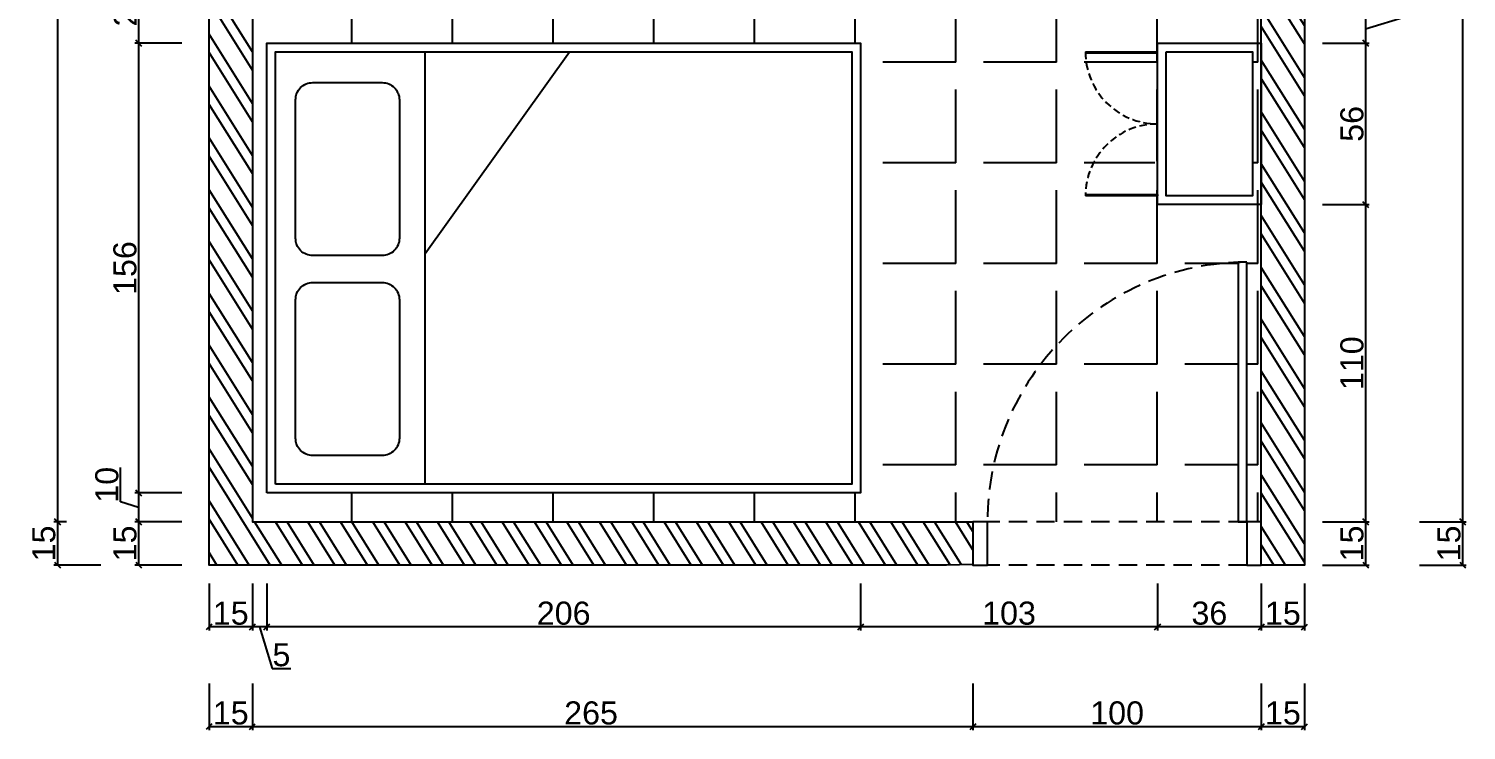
# Model space of a CAD drawing. Header units: centimetres. Extents: x 2919 to 3836, y 3691 to 4730.
# Drawn here: x 3337.6 to 3836.3, y 3690.8 to 3934.1 of the extents above; entities that cross this region are included whole.
import ezdxf

# ---------------------------------------------------------------- set-up
doc = ezdxf.new("R2010")
doc.units = ezdxf.units.CM
doc.linetypes.add('DASHED', pattern=[19.05, 12.7, -6.35])
doc.linetypes.add('DASHED2', pattern=[9.525, 6.35, -3.175])
for name, color, linetype in [('Duvar', 146, 'Continuous'), ('Hatch', 253, 'Continuous'), ('Kapı', 228, 'Continuous'), ('Tefriş', 7, 'Continuous'), ('Ölçüler', 8, 'Continuous')]:
    doc.layers.add(name, color=color, linetype=linetype)
doc.styles.get("Standard").update_dxf_attribs({"font": 'arial.ttf'})
doc.dimstyles.new('Ölçü01', dxfattribs={"dimtxt": 8, "dimasz": 2, "dimexe": 1.25, "dimexo": 0.625, "dimtad": 1, "dimtxsty": 'Standard', "dimblk": 'OBLIQUE', "dimcen": 2.5, "dimclrd": 256, "dimclrt": 7, "dimadec": 0, "dimazin": 0, "dimtfac": 1, "dimtmove": 0, "dimatfit": 3, "dimldrblk": 'OBLIQUE', "dimfxl": 15, "dimfxlon": 1, "dimarcsym": 0})

# ---------------------------------------------------------------- blocks, each defined once
blk = doc.blocks.new('Yatak_2Kişilik')
at = {"layer": 'Tefriş'}
blk.add_line((83, 151), (153, 101), dxfattribs=at)
for points in [[(0, 206), (156, 206), (156, 0), (0, 0)], [(3, 203), (153, 203), (153, 3), (3, 3)], [(153, 3), (3, 3), (3, 151), (153, 151)]]:
    blk.add_lwpolyline(points, close=True, dxfattribs=at)
for points in [[(19, 196), (67, 196, -0.414214), (73, 190), (73, 166, -0.414214), (67, 160), (19, 160, -0.414214), (13, 166), (13, 190, -0.414214)], [(88.33, 196), (136.33, 196, -0.414214), (142.33, 190), (142.33, 166, -0.414214), (136.33, 160), (88.33, 160, -0.414214), (82.33, 166), (82.33, 190, -0.414214)]]:
    blk.add_lwpolyline(points, format="xyb", close=True, dxfattribs=at)
blk = doc.blocks.new('Dolap_inceuzun')
at = {"layer": 'Tefriş'}
for p, q in [((-36, 28), (-36, 56)), ((-61, 53), (-36, 53)), ((-36, 52.5), (-61, 52.5)), ((-36, 3), (-36, 28)), ((-61, 3.5), (-36, 3.5)), ((-36, 3), (-61, 3)), ((-36, 3.5), (-36, 3))]:
    blk.add_line(p, q, dxfattribs=at)
for points in [[(-36, 56), (0, 56), (0, 0), (-36, 0)], [(-33, 53), (-3, 53), (-3, 3), (-33, 3)]]:
    blk.add_lwpolyline(points, close=True, dxfattribs=at)
at = {"layer": 'Tefriş', "linetype": 'DASHED2', "ltscale": 0.4}
for centre, start, end in [((-36, 53), 180, 270), ((-36, 3), 90, 180)]:
    blk.add_arc(centre, 25, start, end, dxfattribs=at)
blk = doc.blocks.new('_Oblique')
at = {"color": 0, "linetype": 'ByBlock', "lineweight": -2}
blk.add_line((-0.5, -0.5), (0.5, 0.5), dxfattribs=at)
blk = doc.blocks.new('*D81')
at = {"layer": 'Defpoints', "color": 0, "transparency": 16777216}
for p in [(3765.16, 3939.07), (3765.16, 3929.07), (3801.36, 3929.07)]:
    blk.add_point(p, dxfattribs=at)
at = {"layer": 'Ölçüler', "lineweight": -2, "transparency": 16777216}
for p, q in [((3815.8, 3938.4), (3815.8, 3950.33)), ((3801.36, 3939.07), (3801.36, 3929.07)), ((3801.36, 3934.07), (3815.8, 3938.4))]:
    blk.add_line(p, q, dxfattribs=at)
at = {"layer": 'Ölçüler', "color": 0, "lineweight": -2, "transparency": 16777216}
for p, q in [((3786.36, 3939.07), (3802.61, 3939.07)), ((3786.36, 3929.07), (3802.61, 3929.07))]:
    blk.add_line(p, q, dxfattribs=at)
at = {"layer": 'Ölçüler', "lineweight": -2, "transparency": 16777216, "xscale": 2, "yscale": 2, "zscale": 2}
for p, rotation in [((3801.36, 3939.07), 90), ((3801.36, 3929.07), 270)]:
    blk.add_blockref('_Oblique', p, dxfattribs=dict(at, rotation=rotation))
at = {"layer": 'Ölçüler', "color": 7, "transparency": 16777216, "insert": (3811.09, 3944.36), "char_height": 8, "attachment_point": 5, "rotation": 90}
blk.add_mtext('10', dxfattribs=at)
blk = doc.blocks.new('*D82')
at = {"layer": 'Defpoints', "color": 0, "transparency": 16777216}
for p in [(3765.16, 3929.07), (3765.16, 3873.07), (3801.36, 3873.07)]:
    blk.add_point(p, dxfattribs=at)
at = {"layer": 'Ölçüler', "color": 0, "lineweight": -2, "transparency": 16777216}
for p, q in [((3786.36, 3929.07), (3802.61, 3929.07)), ((3786.36, 3873.07), (3802.61, 3873.07))]:
    blk.add_line(p, q, dxfattribs=at)
at = {"layer": 'Ölçüler', "lineweight": -2, "transparency": 16777216}
blk.add_line((3801.36, 3929.07), (3801.36, 3873.07), dxfattribs=at)
at = {"layer": 'Ölçüler', "lineweight": -2, "transparency": 16777216, "xscale": 2, "yscale": 2, "zscale": 2}
for p, rotation in [((3801.36, 3929.07), 90), ((3801.36, 3873.07), 270)]:
    blk.add_blockref('_Oblique', p, dxfattribs=dict(at, rotation=rotation))
at = {"layer": 'Ölçüler', "color": 7, "transparency": 16777216, "insert": (3796.65, 3901.07), "char_height": 8, "attachment_point": 5, "rotation": 90}
blk.add_mtext('56', dxfattribs=at)
blk = doc.blocks.new('Kapı_YatakOdası')
at = {"layer": 'Kapı'}
for p, q in [((-4.99, 105.02), (-7.99, 105.02)), ((-7.99, 105.02), (-7.99, 15.02)), ((-4.99, 15.02), (-4.99, 105.02)), ((-7.99, 15.02), (-4.99, 15.02)), ((-4.99, 0.02), (-4.99, 0.02))]:
    blk.add_line(p, q, dxfattribs=at)
at = {"layer": 'Kapı', "linetype": 'DASHED', "ltscale": 0.5}
for p, q in [((-4.99, 15.02), (-94.99, 15.02)), ((-4.99, 0.02), (-94.99, 0.02))]:
    blk.add_line(p, q, dxfattribs=at)
at = {"layer": 'Kapı'}
for points in [[(-94.99, 15.02), (-99.99, 15.02), (-99.99, 0.02), (-94.99, 0.02)], [(0.01, 15.02), (-4.99, 15.02), (-4.99, 0.02), (0, 0)]]:
    blk.add_lwpolyline(points, close=True, dxfattribs=at)
at = {"layer": 'Kapı', "linetype": 'DASHED', "ltscale": 0.5}
blk.add_arc((-4.99, 15.02), 90, 90, 180, dxfattribs=at)
blk = doc.blocks.new('kapı')
at = {"layer": 'Duvar'}
blk.add_blockref('Kapı_YatakOdası', (-0.01, -0.02), dxfattribs=at)
blk = doc.blocks.new('*D86')
at = {"layer": 'Defpoints', "color": 0, "transparency": 16777216}
for p in [(3765.16, 3873.07), (3765.16, 3763.07), (3801.36, 3763.07)]:
    blk.add_point(p, dxfattribs=at)
at = {"layer": 'Ölçüler', "color": 0, "lineweight": -2, "transparency": 16777216}
for p, q in [((3786.36, 3873.07), (3802.61, 3873.07)), ((3786.36, 3763.07), (3802.61, 3763.07))]:
    blk.add_line(p, q, dxfattribs=at)
at = {"layer": 'Ölçüler', "lineweight": -2, "transparency": 16777216}
blk.add_line((3801.36, 3873.07), (3801.36, 3763.07), dxfattribs=at)
at = {"layer": 'Ölçüler', "lineweight": -2, "transparency": 16777216, "xscale": 2, "yscale": 2, "zscale": 2}
for p, rotation in [((3801.36, 3873.07), 90), ((3801.36, 3763.07), 270)]:
    blk.add_blockref('_Oblique', p, dxfattribs=dict(at, rotation=rotation))
at = {"layer": 'Ölçüler', "color": 7, "transparency": 16777216, "insert": (3796.65, 3818.07), "char_height": 8, "attachment_point": 5, "rotation": 90}
blk.add_mtext('110', dxfattribs=at)
blk = doc.blocks.new('*D87')
at = {"layer": 'Defpoints', "color": 0, "transparency": 16777216}
for p in [(3765.16, 3763.07), (3780.16, 3748.07), (3801.36, 3748.07)]:
    blk.add_point(p, dxfattribs=at)
at = {"layer": 'Ölçüler', "color": 0, "lineweight": -2, "transparency": 16777216}
for p, q in [((3786.36, 3763.07), (3802.61, 3763.07)), ((3786.36, 3748.07), (3802.61, 3748.07))]:
    blk.add_line(p, q, dxfattribs=at)
at = {"layer": 'Ölçüler', "lineweight": -2, "transparency": 16777216}
blk.add_line((3801.36, 3763.07), (3801.36, 3748.07), dxfattribs=at)
at = {"layer": 'Ölçüler', "lineweight": -2, "transparency": 16777216, "xscale": 2, "yscale": 2, "zscale": 2}
for p, rotation in [((3801.36, 3763.07), 90), ((3801.36, 3748.07), 270)]:
    blk.add_blockref('_Oblique', p, dxfattribs=dict(at, rotation=rotation))
at = {"layer": 'Ölçüler', "color": 7, "transparency": 16777216, "insert": (3796.65, 3755.57), "char_height": 8, "attachment_point": 5, "rotation": 90}
blk.add_mtext('15', dxfattribs=at)
blk = doc.blocks.new('*D89')
at = {"layer": 'Defpoints', "color": 0, "transparency": 16777216}
for p in [(3780.16, 4163.07), (3780.16, 3763.07), (3835.02, 3763.07)]:
    blk.add_point(p, dxfattribs=at)
at = {"layer": 'Ölçüler', "color": 0, "lineweight": -2, "transparency": 16777216}
for p, q in [((3820.02, 4163.07), (3836.27, 4163.07)), ((3820.02, 3763.07), (3836.27, 3763.07))]:
    blk.add_line(p, q, dxfattribs=at)
at = {"layer": 'Ölçüler', "lineweight": -2, "transparency": 16777216}
blk.add_line((3835.02, 4163.07), (3835.02, 3763.07), dxfattribs=at)
at = {"layer": 'Ölçüler', "lineweight": -2, "transparency": 16777216, "xscale": 2, "yscale": 2, "zscale": 2}
for p, rotation in [((3835.02, 4163.07), 90), ((3835.02, 3763.07), 270)]:
    blk.add_blockref('_Oblique', p, dxfattribs=dict(at, rotation=rotation))
at = {"layer": 'Ölçüler', "color": 7, "transparency": 16777216, "insert": (3830.31, 3963.07), "char_height": 8, "attachment_point": 5, "rotation": 90}
blk.add_mtext('400', dxfattribs=at)
blk = doc.blocks.new('*D90')
at = {"layer": 'Defpoints', "color": 0, "transparency": 16777216}
for p in [(3780.16, 3763.07), (3780.16, 3748.07), (3835.02, 3748.07)]:
    blk.add_point(p, dxfattribs=at)
at = {"layer": 'Ölçüler', "color": 0, "lineweight": -2, "transparency": 16777216}
for p, q in [((3820.02, 3763.07), (3836.27, 3763.07)), ((3820.02, 3748.07), (3836.27, 3748.07))]:
    blk.add_line(p, q, dxfattribs=at)
at = {"layer": 'Ölçüler', "lineweight": -2, "transparency": 16777216}
blk.add_line((3835.02, 3763.07), (3835.02, 3748.07), dxfattribs=at)
at = {"layer": 'Ölçüler', "lineweight": -2, "transparency": 16777216, "xscale": 2, "yscale": 2, "zscale": 2}
for p, rotation in [((3835.02, 3763.07), 90), ((3835.02, 3748.07), 270)]:
    blk.add_blockref('_Oblique', p, dxfattribs=dict(at, rotation=rotation))
at = {"layer": 'Ölçüler', "color": 7, "transparency": 16777216, "insert": (3830.31, 3755.57), "char_height": 8, "attachment_point": 5, "rotation": 90}
blk.add_mtext('15', dxfattribs=at)
blk = doc.blocks.new('*D91')
at = {"layer": 'Defpoints', "color": 0, "transparency": 16777216}
for p in [(3765.16, 3748.07), (3780.16, 3748.07), (3765.16, 3726.62)]:
    blk.add_point(p, dxfattribs=at)
at = {"layer": 'Ölçüler', "color": 0, "lineweight": -2, "transparency": 16777216}
for p, q in [((3765.16, 3741.62), (3765.16, 3725.37)), ((3780.16, 3741.62), (3780.16, 3725.37))]:
    blk.add_line(p, q, dxfattribs=at)
at = {"layer": 'Ölçüler', "lineweight": -2, "transparency": 16777216}
blk.add_line((3780.16, 3726.62), (3765.16, 3726.62), dxfattribs=at)
at = {"layer": 'Ölçüler', "lineweight": -2, "transparency": 16777216, "xscale": 2, "yscale": 2, "zscale": 2, "rotation": 180}
blk.add_blockref('_Oblique', (3765.16, 3726.62), dxfattribs=at)
at = {"layer": 'Ölçüler', "lineweight": -2, "transparency": 16777216, "xscale": 2, "yscale": 2, "zscale": 2}
blk.add_blockref('_Oblique', (3780.16, 3726.62), dxfattribs=at)
at = {"layer": 'Ölçüler', "color": 7, "transparency": 16777216, "insert": (3772.66, 3731.33), "char_height": 8, "attachment_point": 5}
blk.add_mtext('15', dxfattribs=at)
blk = doc.blocks.new('*D92')
at = {"layer": 'Defpoints', "color": 0, "transparency": 16777216}
for p in [(3729.16, 3876.07), (3765.16, 3748.07), (3729.16, 3726.62)]:
    blk.add_point(p, dxfattribs=at)
at = {"layer": 'Ölçüler', "color": 0, "lineweight": -2, "transparency": 16777216}
for p, q in [((3729.16, 3741.62), (3729.16, 3725.37)), ((3765.16, 3741.62), (3765.16, 3725.37))]:
    blk.add_line(p, q, dxfattribs=at)
at = {"layer": 'Ölçüler', "lineweight": -2, "transparency": 16777216}
blk.add_line((3765.16, 3726.62), (3729.16, 3726.62), dxfattribs=at)
at = {"layer": 'Ölçüler', "lineweight": -2, "transparency": 16777216, "xscale": 2, "yscale": 2, "zscale": 2, "rotation": 180}
blk.add_blockref('_Oblique', (3729.16, 3726.62), dxfattribs=at)
at = {"layer": 'Ölçüler', "lineweight": -2, "transparency": 16777216, "xscale": 2, "yscale": 2, "zscale": 2}
blk.add_blockref('_Oblique', (3765.16, 3726.62), dxfattribs=at)
at = {"layer": 'Ölçüler', "color": 7, "transparency": 16777216, "insert": (3747.16, 3731.34), "char_height": 8, "attachment_point": 5}
blk.add_mtext('36', dxfattribs=at)
blk = doc.blocks.new('*D93')
at = {"layer": 'Defpoints', "color": 0, "transparency": 16777216}
for p in [(3729.16, 3876.07), (3626.16, 3773.07), (3626.16, 3726.62)]:
    blk.add_point(p, dxfattribs=at)
at = {"layer": 'Ölçüler', "color": 0, "lineweight": -2, "transparency": 16777216}
for p, q in [((3626.16, 3741.62), (3626.16, 3725.37)), ((3729.16, 3741.62), (3729.16, 3725.37))]:
    blk.add_line(p, q, dxfattribs=at)
at = {"layer": 'Ölçüler', "lineweight": -2, "transparency": 16777216}
blk.add_line((3729.16, 3726.62), (3626.16, 3726.62), dxfattribs=at)
at = {"layer": 'Ölçüler', "lineweight": -2, "transparency": 16777216, "xscale": 2, "yscale": 2, "zscale": 2, "rotation": 180}
blk.add_blockref('_Oblique', (3626.16, 3726.62), dxfattribs=at)
at = {"layer": 'Ölçüler', "lineweight": -2, "transparency": 16777216, "xscale": 2, "yscale": 2, "zscale": 2}
blk.add_blockref('_Oblique', (3729.16, 3726.62), dxfattribs=at)
at = {"layer": 'Ölçüler', "color": 7, "transparency": 16777216, "insert": (3677.66, 3731.34), "char_height": 8, "attachment_point": 5}
blk.add_mtext('103', dxfattribs=at)
blk = doc.blocks.new('*D94')
at = {"layer": 'Defpoints', "color": 0, "transparency": 16777216}
for p in [(3420.16, 3773.07), (3626.16, 3773.07), (3420.16, 3726.62)]:
    blk.add_point(p, dxfattribs=at)
at = {"layer": 'Ölçüler', "color": 0, "lineweight": -2, "transparency": 16777216}
for p, q in [((3420.16, 3741.62), (3420.16, 3725.37)), ((3626.16, 3741.62), (3626.16, 3725.37))]:
    blk.add_line(p, q, dxfattribs=at)
at = {"layer": 'Ölçüler', "lineweight": -2, "transparency": 16777216}
blk.add_line((3626.16, 3726.62), (3420.16, 3726.62), dxfattribs=at)
at = {"layer": 'Ölçüler', "lineweight": -2, "transparency": 16777216, "xscale": 2, "yscale": 2, "zscale": 2, "rotation": 180}
blk.add_blockref('_Oblique', (3420.16, 3726.62), dxfattribs=at)
at = {"layer": 'Ölçüler', "lineweight": -2, "transparency": 16777216, "xscale": 2, "yscale": 2, "zscale": 2}
blk.add_blockref('_Oblique', (3626.16, 3726.62), dxfattribs=at)
at = {"layer": 'Ölçüler', "color": 7, "transparency": 16777216, "insert": (3523.16, 3731.33), "char_height": 8, "attachment_point": 5}
blk.add_mtext('206', dxfattribs=at)
blk = doc.blocks.new('*D95')
at = {"layer": 'Defpoints', "color": 0, "transparency": 16777216}
for p in [(3420.16, 3773.07), (3415.16, 3763.07), (3415.16, 3726.62)]:
    blk.add_point(p, dxfattribs=at)
at = {"layer": 'Ölçüler', "color": 0, "lineweight": -2, "transparency": 16777216}
for p, q in [((3415.16, 3741.62), (3415.16, 3725.37)), ((3420.16, 3741.62), (3420.16, 3725.37))]:
    blk.add_line(p, q, dxfattribs=at)
at = {"layer": 'Ölçüler', "lineweight": -2, "transparency": 16777216}
for p, q in [((3420.16, 3726.62), (3415.16, 3726.62)), ((3417.66, 3726.62), (3421.98, 3712.23)), ((3421.98, 3712.23), (3428.53, 3712.23))]:
    blk.add_line(p, q, dxfattribs=at)
at = {"layer": 'Ölçüler', "lineweight": -2, "transparency": 16777216, "xscale": 2, "yscale": 2, "zscale": 2, "rotation": 180}
blk.add_blockref('_Oblique', (3415.16, 3726.62), dxfattribs=at)
at = {"layer": 'Ölçüler', "lineweight": -2, "transparency": 16777216, "xscale": 2, "yscale": 2, "zscale": 2}
blk.add_blockref('_Oblique', (3420.16, 3726.62), dxfattribs=at)
at = {"layer": 'Ölçüler', "color": 7, "transparency": 16777216, "insert": (3425.25, 3716.92), "char_height": 8, "attachment_point": 5}
blk.add_mtext('5', dxfattribs=at)
blk = doc.blocks.new('*D96')
at = {"layer": 'Defpoints', "color": 0, "transparency": 16777216}
for p in [(3415.16, 3763.07), (3400.16, 3748.07), (3400.16, 3726.62)]:
    blk.add_point(p, dxfattribs=at)
at = {"layer": 'Ölçüler', "color": 0, "lineweight": -2, "transparency": 16777216}
for p, q in [((3400.16, 3741.62), (3400.16, 3725.37)), ((3415.16, 3741.62), (3415.16, 3725.37))]:
    blk.add_line(p, q, dxfattribs=at)
at = {"layer": 'Ölçüler', "lineweight": -2, "transparency": 16777216}
blk.add_line((3415.16, 3726.62), (3400.16, 3726.62), dxfattribs=at)
at = {"layer": 'Ölçüler', "lineweight": -2, "transparency": 16777216, "xscale": 2, "yscale": 2, "zscale": 2, "rotation": 180}
blk.add_blockref('_Oblique', (3400.16, 3726.62), dxfattribs=at)
at = {"layer": 'Ölçüler', "lineweight": -2, "transparency": 16777216, "xscale": 2, "yscale": 2, "zscale": 2}
blk.add_blockref('_Oblique', (3415.16, 3726.62), dxfattribs=at)
at = {"layer": 'Ölçüler', "color": 7, "transparency": 16777216, "insert": (3407.66, 3731.33), "char_height": 8, "attachment_point": 5}
blk.add_mtext('15', dxfattribs=at)
blk = doc.blocks.new('*D97')
at = {"layer": 'Defpoints', "color": 0, "transparency": 16777216}
for p in [(3400.16, 3748.07), (3415.16, 3748.07), (3415.16, 3692.03)]:
    blk.add_point(p, dxfattribs=at)
at = {"layer": 'Ölçüler', "color": 0, "lineweight": -2, "transparency": 16777216}
for p, q in [((3400.16, 3707.03), (3400.16, 3690.78)), ((3415.16, 3707.03), (3415.16, 3690.78))]:
    blk.add_line(p, q, dxfattribs=at)
at = {"layer": 'Ölçüler', "lineweight": -2, "transparency": 16777216}
blk.add_line((3400.16, 3692.03), (3415.16, 3692.03), dxfattribs=at)
at = {"layer": 'Ölçüler', "lineweight": -2, "transparency": 16777216, "xscale": 2, "yscale": 2, "zscale": 2, "rotation": 180}
blk.add_blockref('_Oblique', (3400.16, 3692.03), dxfattribs=at)
at = {"layer": 'Ölçüler', "lineweight": -2, "transparency": 16777216, "xscale": 2, "yscale": 2, "zscale": 2}
blk.add_blockref('_Oblique', (3415.16, 3692.03), dxfattribs=at)
at = {"layer": 'Ölçüler', "color": 7, "transparency": 16777216, "insert": (3407.66, 3696.74), "char_height": 8, "attachment_point": 5}
blk.add_mtext('15', dxfattribs=at)
blk = doc.blocks.new('*D98')
at = {"layer": 'Defpoints', "color": 0, "transparency": 16777216}
for p in [(3400.16, 3748.07), (3665.15, 3748.27), (3665.15, 3692.03)]:
    blk.add_point(p, dxfattribs=at)
at = {"layer": 'Ölçüler', "color": 0, "lineweight": -2, "transparency": 16777216}
for p, q in [((3400.16, 3707.03), (3400.16, 3690.78)), ((3665.15, 3707.03), (3665.15, 3690.78))]:
    blk.add_line(p, q, dxfattribs=at)
at = {"layer": 'Ölçüler', "lineweight": -2, "transparency": 16777216}
blk.add_line((3400.16, 3692.03), (3665.15, 3692.03), dxfattribs=at)
at = {"layer": 'Ölçüler', "lineweight": -2, "transparency": 16777216, "xscale": 2, "yscale": 2, "zscale": 2, "rotation": 180}
blk.add_blockref('_Oblique', (3400.16, 3692.03), dxfattribs=at)
at = {"layer": 'Ölçüler', "lineweight": -2, "transparency": 16777216, "xscale": 2, "yscale": 2, "zscale": 2}
blk.add_blockref('_Oblique', (3665.15, 3692.03), dxfattribs=at)
at = {"layer": 'Ölçüler', "color": 7, "transparency": 16777216, "insert": (3532.66, 3696.74), "char_height": 8, "attachment_point": 5}
blk.add_mtext('265', dxfattribs=at)
blk = doc.blocks.new('*D99')
at = {"layer": 'Defpoints', "color": 0, "transparency": 16777216}
for p in [(3665.15, 3748.27), (3765.16, 3748.07), (3765.16, 3692.03)]:
    blk.add_point(p, dxfattribs=at)
at = {"layer": 'Ölçüler', "color": 0, "lineweight": -2, "transparency": 16777216}
for p, q in [((3665.15, 3707.03), (3665.15, 3690.78)), ((3765.16, 3707.03), (3765.16, 3690.78))]:
    blk.add_line(p, q, dxfattribs=at)
at = {"layer": 'Ölçüler', "lineweight": -2, "transparency": 16777216}
blk.add_line((3665.15, 3692.03), (3765.16, 3692.03), dxfattribs=at)
at = {"layer": 'Ölçüler', "lineweight": -2, "transparency": 16777216, "xscale": 2, "yscale": 2, "zscale": 2, "rotation": 180}
blk.add_blockref('_Oblique', (3665.15, 3692.03), dxfattribs=at)
at = {"layer": 'Ölçüler', "lineweight": -2, "transparency": 16777216, "xscale": 2, "yscale": 2, "zscale": 2}
blk.add_blockref('_Oblique', (3765.16, 3692.03), dxfattribs=at)
at = {"layer": 'Ölçüler', "color": 7, "transparency": 16777216, "insert": (3715.16, 3696.74), "char_height": 8, "attachment_point": 5}
blk.add_mtext('100', dxfattribs=at)
blk = doc.blocks.new('*D100')
at = {"layer": 'Defpoints', "color": 0, "transparency": 16777216}
for p in [(3765.16, 3748.07), (3780.16, 3748.07), (3780.16, 3692.03)]:
    blk.add_point(p, dxfattribs=at)
at = {"layer": 'Ölçüler', "color": 0, "lineweight": -2, "transparency": 16777216}
for p, q in [((3765.16, 3707.03), (3765.16, 3690.78)), ((3780.16, 3707.03), (3780.16, 3690.78))]:
    blk.add_line(p, q, dxfattribs=at)
at = {"layer": 'Ölçüler', "lineweight": -2, "transparency": 16777216}
blk.add_line((3765.16, 3692.03), (3780.16, 3692.03), dxfattribs=at)
at = {"layer": 'Ölçüler', "lineweight": -2, "transparency": 16777216, "xscale": 2, "yscale": 2, "zscale": 2, "rotation": 180}
blk.add_blockref('_Oblique', (3765.16, 3692.03), dxfattribs=at)
at = {"layer": 'Ölçüler', "lineweight": -2, "transparency": 16777216, "xscale": 2, "yscale": 2, "zscale": 2}
blk.add_blockref('_Oblique', (3780.16, 3692.03), dxfattribs=at)
at = {"layer": 'Ölçüler', "color": 7, "transparency": 16777216, "insert": (3772.66, 3696.74), "char_height": 8, "attachment_point": 5}
blk.add_mtext('15', dxfattribs=at)
blk = doc.blocks.new('*D104')
at = {"layer": 'Defpoints', "color": 0, "transparency": 16777216}
for p in [(3427.66, 3953.07), (3375.7, 3929.07), (3420.16, 3929.07)]:
    blk.add_point(p, dxfattribs=at)
at = {"layer": 'Ölçüler', "color": 0, "lineweight": -2, "transparency": 16777216}
for p, q in [((3390.7, 3953.07), (3374.45, 3953.07)), ((3390.7, 3929.07), (3374.45, 3929.07))]:
    blk.add_line(p, q, dxfattribs=at)
at = {"layer": 'Ölçüler', "lineweight": -2, "transparency": 16777216}
blk.add_line((3375.7, 3953.07), (3375.7, 3929.07), dxfattribs=at)
at = {"layer": 'Ölçüler', "lineweight": -2, "transparency": 16777216, "xscale": 2, "yscale": 2, "zscale": 2}
for p, rotation in [((3375.7, 3953.07), 90), ((3375.7, 3929.07), 270)]:
    blk.add_blockref('_Oblique', p, dxfattribs=dict(at, rotation=rotation))
at = {"layer": 'Ölçüler', "color": 7, "transparency": 16777216, "insert": (3371.06, 3941.07), "char_height": 8, "attachment_point": 5, "rotation": 90}
blk.add_mtext('24', dxfattribs=at)
blk = doc.blocks.new('*D105')
at = {"layer": 'Defpoints', "color": 0, "transparency": 16777216}
for p in [(3420.16, 3929.07), (3375.7, 3773.07), (3420.16, 3773.07)]:
    blk.add_point(p, dxfattribs=at)
at = {"layer": 'Ölçüler', "color": 0, "lineweight": -2, "transparency": 16777216}
for p, q in [((3390.7, 3929.07), (3374.45, 3929.07)), ((3390.7, 3773.07), (3374.45, 3773.07))]:
    blk.add_line(p, q, dxfattribs=at)
at = {"layer": 'Ölçüler', "lineweight": -2, "transparency": 16777216}
blk.add_line((3375.7, 3929.07), (3375.7, 3773.07), dxfattribs=at)
at = {"layer": 'Ölçüler', "lineweight": -2, "transparency": 16777216, "xscale": 2, "yscale": 2, "zscale": 2}
for p, rotation in [((3375.7, 3929.07), 90), ((3375.7, 3773.07), 270)]:
    blk.add_blockref('_Oblique', p, dxfattribs=dict(at, rotation=rotation))
at = {"layer": 'Ölçüler', "color": 7, "transparency": 16777216, "insert": (3370.99, 3851.07), "char_height": 8, "attachment_point": 5, "rotation": 90}
blk.add_mtext('156', dxfattribs=at)
blk = doc.blocks.new('*D106')
at = {"layer": 'Defpoints', "color": 0, "transparency": 16777216}
for p in [(3420.16, 3773.07), (3375.7, 3763.07), (3420.16, 3763.07)]:
    blk.add_point(p, dxfattribs=at)
at = {"layer": 'Ölçüler', "lineweight": -2, "transparency": 16777216}
for p, q in [((3369.43, 3769.95), (3369.43, 3781.88)), ((3375.7, 3773.07), (3375.7, 3763.07)), ((3375.7, 3768.07), (3369.43, 3769.95))]:
    blk.add_line(p, q, dxfattribs=at)
at = {"layer": 'Ölçüler', "color": 0, "lineweight": -2, "transparency": 16777216}
for p, q in [((3390.7, 3773.07), (3374.45, 3773.07)), ((3390.7, 3763.07), (3374.45, 3763.07))]:
    blk.add_line(p, q, dxfattribs=at)
at = {"layer": 'Ölçüler', "lineweight": -2, "transparency": 16777216, "xscale": 2, "yscale": 2, "zscale": 2}
for p, rotation in [((3375.7, 3773.07), 90), ((3375.7, 3763.07), 270)]:
    blk.add_blockref('_Oblique', p, dxfattribs=dict(at, rotation=rotation))
at = {"layer": 'Ölçüler', "color": 7, "transparency": 16777216, "insert": (3364.72, 3775.91), "char_height": 8, "attachment_point": 5, "rotation": 90}
blk.add_mtext('10', dxfattribs=at)
blk = doc.blocks.new('*D107')
at = {"layer": 'Defpoints', "color": 0, "transparency": 16777216}
for p in [(3420.16, 3763.07), (3375.7, 3748.07), (3400.16, 3748.07)]:
    blk.add_point(p, dxfattribs=at)
at = {"layer": 'Ölçüler', "color": 0, "lineweight": -2, "transparency": 16777216}
for p, q in [((3390.7, 3763.07), (3374.45, 3763.07)), ((3390.7, 3748.07), (3374.45, 3748.07))]:
    blk.add_line(p, q, dxfattribs=at)
at = {"layer": 'Ölçüler', "lineweight": -2, "transparency": 16777216}
blk.add_line((3375.7, 3763.07), (3375.7, 3748.07), dxfattribs=at)
at = {"layer": 'Ölçüler', "lineweight": -2, "transparency": 16777216, "xscale": 2, "yscale": 2, "zscale": 2}
for p, rotation in [((3375.7, 3763.07), 90), ((3375.7, 3748.07), 270)]:
    blk.add_blockref('_Oblique', p, dxfattribs=dict(at, rotation=rotation))
at = {"layer": 'Ölçüler', "color": 7, "transparency": 16777216, "insert": (3370.99, 3755.57), "char_height": 8, "attachment_point": 5, "rotation": 90}
blk.add_mtext('15', dxfattribs=at)
blk = doc.blocks.new('*D109')
at = {"layer": 'Defpoints', "color": 0, "transparency": 16777216}
for p in [(3400.16, 4163.07), (3347.55, 3763.07), (3351.32, 3763.07)]:
    blk.add_point(p, dxfattribs=at)
at = {"layer": 'Ölçüler', "color": 0, "lineweight": -2, "transparency": 16777216}
for p, q in [((3362.55, 4163.07), (3346.3, 4163.07)), ((3350.69, 3763.07), (3346.3, 3763.07))]:
    blk.add_line(p, q, dxfattribs=at)
at = {"layer": 'Ölçüler', "lineweight": -2, "transparency": 16777216}
blk.add_line((3347.55, 4163.07), (3347.55, 3763.07), dxfattribs=at)
at = {"layer": 'Ölçüler', "lineweight": -2, "transparency": 16777216, "xscale": 2, "yscale": 2, "zscale": 2}
for p, rotation in [((3347.55, 4163.07), 90), ((3347.55, 3763.07), 270)]:
    blk.add_blockref('_Oblique', p, dxfattribs=dict(at, rotation=rotation))
at = {"layer": 'Ölçüler', "color": 7, "transparency": 16777216, "insert": (3342.84, 3963.07), "char_height": 8, "attachment_point": 5, "rotation": 90}
blk.add_mtext('400', dxfattribs=at)
blk = doc.blocks.new('*D110')
at = {"layer": 'Defpoints', "color": 0, "transparency": 16777216}
for p in [(3351.32, 3763.07), (3347.55, 3748.07), (3400.16, 3748.07)]:
    blk.add_point(p, dxfattribs=at)
at = {"layer": 'Ölçüler', "color": 0, "lineweight": -2, "transparency": 16777216}
for p, q in [((3350.69, 3763.07), (3346.3, 3763.07)), ((3362.55, 3748.07), (3346.3, 3748.07))]:
    blk.add_line(p, q, dxfattribs=at)
at = {"layer": 'Ölçüler', "lineweight": -2, "transparency": 16777216}
blk.add_line((3347.55, 3763.07), (3347.55, 3748.07), dxfattribs=at)
at = {"layer": 'Ölçüler', "lineweight": -2, "transparency": 16777216, "xscale": 2, "yscale": 2, "zscale": 2}
for p, rotation in [((3347.55, 3763.07), 90), ((3347.55, 3748.07), 270)]:
    blk.add_blockref('_Oblique', p, dxfattribs=dict(at, rotation=rotation))
at = {"layer": 'Ölçüler', "color": 7, "transparency": 16777216, "insert": (3342.84, 3755.57), "char_height": 8, "attachment_point": 5, "rotation": 90}
blk.add_mtext('15', dxfattribs=at)

msp = doc.modelspace()

# ---------------------------------------------------------------- hatches: boundary and pattern name
at = {"layer": 'Hatch', "true_color": 0xffffff, "transparency": 33554556}
h = msp.add_hatch(dxfattribs=at)
h.set_pattern_fill('STEEL', scale=3, angle=77)
h.set_pattern_definition([(122, (481.047, -24.045), (-8.077658, -5.047481), []), (122, (476.407, -22.974), (-8.077658, -5.047481), [])])
h.paths.add_polyline_path([(3400.158, 3748.065), (3655.943, 3748.065), (3665.153, 3748.267), (3665.153, 3763.065), (3655.943, 3763.065), (3415.158, 3763.065), (3415.158, 4163.065), (3490.158, 4163.065), (3490.158, 4178.065), (3400.158, 4178.065)])
h.paths.add_polyline_path([(3780.158, 4178.065), (3690.158, 4178.065), (3690.158, 4163.065), (3765.158, 4163.065), (3765.158, 3763.065), (3765.158, 3748.065), (3780.158, 3748.065)])
at = {"layer": 'Hatch', "transparency": 33554687}
h = msp.add_hatch(dxfattribs=at)
h.set_pattern_fill('ANGLE', color=256, scale=5, angle=90)
h.set_pattern_definition([(90, (481.047, -24.045), (-34.925, 2e-15), [25.4, -9.525]), (180, (481.047, -24.045), (-4e-15, -34.925), [25.4, -9.525])])
h.paths.add_polyline_path([(3719.158, 4052.066, -0.4142136), (3669.158, 4102.066), (3719.158, 4102.066), (3719.158, 4105.066), (3765.158, 4105.066), (3765.158, 4163.065), (3690.158, 4163.065), (3685.158, 4163.065), (3685.158, 4167.565), (3495.158, 4167.565), (3495.158, 4163.065), (3490.158, 4163.065), (3415.158, 4163.065), (3415.158, 3763.065), (3655.943, 3763.065), (3665.153, 3763.065), (3665.165, 3763.065), (3665.165, 3763.087), (3670.165, 3763.087, -0.404482), (3757.165, 3853.037), (3757.165, 3853.087), (3760.165, 3853.087), (3760.165, 3763.087), (3765.158, 3763.087), (3765.158, 3873.066), (3729.158, 3873.066), (3729.158, 3876.066), (3704.158, 3876.066, -0.4142136), (3729.158, 3901.066, -0.4142136), (3704.158, 3926.066), (3729.158, 3926.066), (3729.158, 3929.066), (3765.158, 3929.066), (3765.158, 3939.066), (3719.158, 3939.066)])
h.paths.add_polyline_path([(3619.577, 4098.594), (3600.524, 4098.594), (3600.524, 4100.182), (3600.524, 4116.853, -0.4142136), (3601.318, 4117.647), (3618.783, 4117.647, -0.4142136), (3619.577, 4116.853), (3619.577, 4100.182)], flags=16)
h.paths.add_polyline_path([(3617.989, 4101.77), (3602.111, 4101.77), (3602.111, 4115.266, -0.4142136), (3602.905, 4116.059), (3617.195, 4116.059, -0.4142136), (3617.989, 4115.266)], flags=0)
h.paths.add_polyline_path([(3565.157, 4121.152), (3565.157, 4161.152), (3675.157, 4161.152), (3675.157, 4121.152)], flags=16)
h.paths.add_polyline_path([(3636.066, 4121.152), (3636.066, 4136.152), (3656.066, 4136.152), (3656.066, 4121.152)], flags=16)
h.paths.add_polyline_path([(3545.158, 4017.19), (3545.158, 3975.565, -0.4142136), (3537.658, 3968.065), (3492.658, 3968.065, -0.4142136), (3500.158, 3960.565, -0.4142136), (3492.658, 3953.065), (3427.658, 3953.065, -0.4142136), (3420.158, 3960.565), (3420.158, 4145.565, -0.4142136), (3427.658, 4153.065), (3492.658, 4153.065, -0.4142136), (3500.158, 4145.565, -0.4142136), (3492.658, 4138.065), (3485.158, 4138.065, -0.4142136), (3492.658, 4130.565), (3492.658, 4088.965, -0.4142136), (3485.158, 4081.465, -0.4142136), (3492.658, 4073.965), (3492.658, 4032.365, -0.4142136), (3485.158, 4024.865), (3537.683, 4024.69, -0.4132376)], flags=16)
h.paths.add_polyline_path([(3637.066, 4122.152), (3637.066, 4135.152), (3655.066, 4135.152), (3655.066, 4122.152)], flags=0)
h.paths.add_polyline_path([(3617.932, 4122.652), (3599.358, 4122.652), (3599.358, 4129.092), (3617.932, 4129.092)], flags=0)
h.paths.add_polyline_path([(3617.432, 4123.152), (3599.858, 4123.152), (3599.858, 4128.592), (3617.432, 4128.592)], flags=0)
h.paths.add_polyline_path([(3626.158, 3929.069), (3626.158, 3773.069), (3420.158, 3773.069), (3420.158, 3929.069)], flags=16)
h.paths.add_polyline_path([(3623.158, 3926.069), (3623.158, 3776.069), (3423.158, 3776.069), (3423.158, 3926.069)], flags=0)
h.paths.add_polyline_path([(3623.158, 3926.069), (3623.158, 3776.069), (3475.158, 3776.069), (3475.158, 3926.069)], flags=0)
h.paths.add_polyline_path([(3485.158, 4024.665), (3447.658, 4024.665, -0.4142136), (3455.158, 4017.165), (3455.158, 3975.565, -0.4142136), (3447.658, 3968.065), (3442.658, 3968.065, -0.4142136), (3435.158, 3975.565), (3435.158, 4017.165, -0.4221515), (3442.658, 4024.865, -0.4142136), (3435.158, 4032.365), (3435.158, 4073.965, -0.4142136), (3442.658, 4081.465, -0.4142136), (3435.158, 4088.965), (3435.158, 4130.565, -0.4142136), (3442.658, 4138.065), (3447.658, 4138.065, -0.4142136), (3455.158, 4130.565), (3455.158, 4088.965, -0.4142136), (3447.658, 4081.465, -0.4142136), (3455.158, 4073.965), (3455.158, 4032.365, -0.4142136), (3447.658, 4024.865)], flags=0)
h.paths.add_polyline_path([(3466.158, 3909.4), (3466.158, 3861.4, -0.4142136), (3460.158, 3855.4), (3436.158, 3855.4, -0.4142136), (3430.158, 3861.4), (3430.158, 3909.4, -0.4142136), (3436.158, 3915.4), (3460.158, 3915.4, -0.4142136)], flags=0)
h.paths.add_polyline_path([(3466.158, 3840.069), (3466.158, 3792.069, -0.4142136), (3460.158, 3786.069), (3436.158, 3786.069, -0.4142136), (3430.158, 3792.069), (3430.158, 3840.069, -0.4142136), (3436.158, 3846.069), (3460.158, 3846.069, -0.4142136)], flags=0)
h.paths.add_polyline_path([(3757.165, 3853.037, 0.404482), (3670.165, 3763.087), (3757.165, 3763.087)], flags=17)
h.paths.add_polyline_path([(3729.158, 3886.031, -1), (3729.158, 3888.101), (3729.158, 3901.066, 0.4083674), (3704.163, 3876.566), (3729.158, 3876.566)], flags=16)
h.paths.add_polyline_path([(3765.158, 3929.066), (3729.158, 3929.066), (3729.158, 3925.566), (3704.163, 3925.566, 0.4083674), (3729.158, 3901.066), (3729.158, 3888.101), (3729.158, 3876.066), (3729.158, 3873.066), (3765.158, 3873.066)], flags=17)
h.paths.add_polyline_path([(3732.158, 3926.066), (3762.158, 3926.066), (3762.158, 3876.066), (3732.158, 3876.066)], flags=16)
h.paths.add_polyline_path([(3719.158, 4101.566), (3669.161, 4101.566, 0.4112876), (3719.158, 4052.066), (3719.158, 4058.396, -1), (3719.158, 4061.396)], flags=17)

# ---------------------------------------------------------------- linework, layer by layer
at = {"layer": 'Duvar'}
for points in [[(3655.943, 3763.065), (3665.153, 3763.065), (3665.153, 3748.267), (3655.943, 3748.065), (3400.158, 3748.065), (3400.158, 4178.065), (3490.158, 4178.065), (3490.158, 4163.065), (3415.158, 4163.065), (3415.158, 3763.065)], [(3765.158, 3763.065), (3765.158, 4163.065), (3690.158, 4163.065), (3690.158, 4178.065), (3780.158, 4178.065), (3780.158, 3748.065), (3765.158, 3748.065)]]:
    msp.add_lwpolyline(points, close=True, dxfattribs=at)

# ---------------------------------------------------------------- block references
at = {"layer": 'Hatch'}
msp.add_blockref('kapı', (3765.158, 3748.065), dxfattribs=at)
at = {"layer": 'Tefriş', "rotation": 90}
msp.add_blockref('Yatak_2Kişilik', (3626.158, 3773.069), dxfattribs=at)
at = {"layer": 'Tefriş'}
msp.add_blockref('Dolap_inceuzun', (3765.158, 3873.066), dxfattribs=at)

# ---------------------------------------------------------------- dimensions: what is measured, and where the dimension line sits
at = {"layer": 'Ölçüler'}
for base, p1, p2, picture, middle in [((3347.55, 3763.065), (3400.158, 4163.065), (3351.317, 3763.065), '*D109', (3342.841, 3963.065)), ((3835.024, 3763.065), (3780.158, 4163.065), (3780.158, 3763.065), '*D89', (3830.315, 3963.065)), ((3375.7, 3929.069), (3427.658, 3953.065), (3420.158, 3929.069), '*D104', (3371.059, 3941.067)), ((3801.356, 3929.066), (3765.158, 3939.066), (3765.158, 3929.066), '*D81', (3811.088, 3939.023)), ((3375.7, 3773.069), (3420.158, 3929.069), (3420.158, 3773.069), '*D105', (3370.991, 3851.069)), ((3801.356, 3873.066), (3765.158, 3929.066), (3765.158, 3873.066), '*D82', (3796.647, 3901.066)), ((3801.356, 3763.065), (3765.158, 3873.066), (3765.158, 3763.065), '*D86', (3796.647, 3818.066)), ((3375.7, 3763.065), (3420.158, 3773.069), (3420.158, 3763.065), '*D106', (3364.719, 3770.574)), ((3347.55, 3748.065), (3351.317, 3763.065), (3400.158, 3748.065), '*D110', (3342.841, 3755.565)), ((3375.7, 3748.065), (3420.158, 3763.065), (3400.158, 3748.065), '*D107', (3370.991, 3755.565)), ((3801.356, 3748.065), (3765.158, 3763.065), (3780.158, 3748.065), '*D87', (3796.647, 3755.565)), ((3835.024, 3748.065), (3780.158, 3763.065), (3780.158, 3748.065), '*D90', (3830.315, 3755.565))]:
    dim = msp.add_linear_dim(base=base, p1=p1, p2=p2, angle=90, dimstyle='Ölçü01', override={"dimtmove": 1}, dxfattribs=at)
    dim.commit()
    dim.dimension.update_dxf_attribs({"geometry": picture, "text_midpoint": middle})
for base, p1, p2, picture, middle in [((3626.158, 3726.623), (3729.158, 3876.066), (3626.158, 3773.069), '*D93', (3677.658, 3731.335)), ((3729.158, 3726.623), (3765.158, 3748.065), (3729.158, 3876.066), '*D92', (3747.158, 3731.335)), ((3415.158, 3726.623), (3420.158, 3773.069), (3415.158, 3763.065), '*D95', (3422.601, 3716.924)), ((3420.158, 3726.623), (3626.158, 3773.069), (3420.158, 3773.069), '*D94', (3523.158, 3731.333)), ((3400.158, 3726.623), (3415.158, 3763.065), (3400.158, 3748.065), '*D96', (3407.658, 3731.333)), ((3665.1535, 3692.029), (3400.1583, 3748.0652), (3665.1535, 3748.2666), '*D98', (3532.6559, 3696.7386)), ((3765.1583, 3692.029), (3665.1535, 3748.2666), (3765.1583, 3748.0652), '*D99', (3715.1559, 3696.7386)), ((3780.158, 3692.029), (3765.158, 3748.065), (3780.158, 3748.065), '*D100', (3772.658, 3696.739))]:
    dim = msp.add_linear_dim(base=base, p1=p1, p2=p2, dimstyle='Ölçü01', override={"dimtmove": 1}, dxfattribs=at)
    dim.commit()
    dim.dimension.update_dxf_attribs({"geometry": picture, "text_midpoint": middle})
for base, p1, p2, picture, middle in [((3415.158, 3692.029), (3400.158, 3748.065), (3415.158, 3748.065), '*D97', (3407.658, 3696.739)), ((3765.158, 3726.623), (3780.158, 3748.065), (3765.158, 3748.065), '*D91', (3772.658, 3731.333))]:
    dim = msp.add_linear_dim(base=base, p1=p1, p2=p2, dimstyle='Ölçü01', dxfattribs=at)
    dim.commit()
    dim.dimension.update_dxf_attribs({"geometry": picture, "text_midpoint": middle})

doc.saveas('drawing.dxf')
